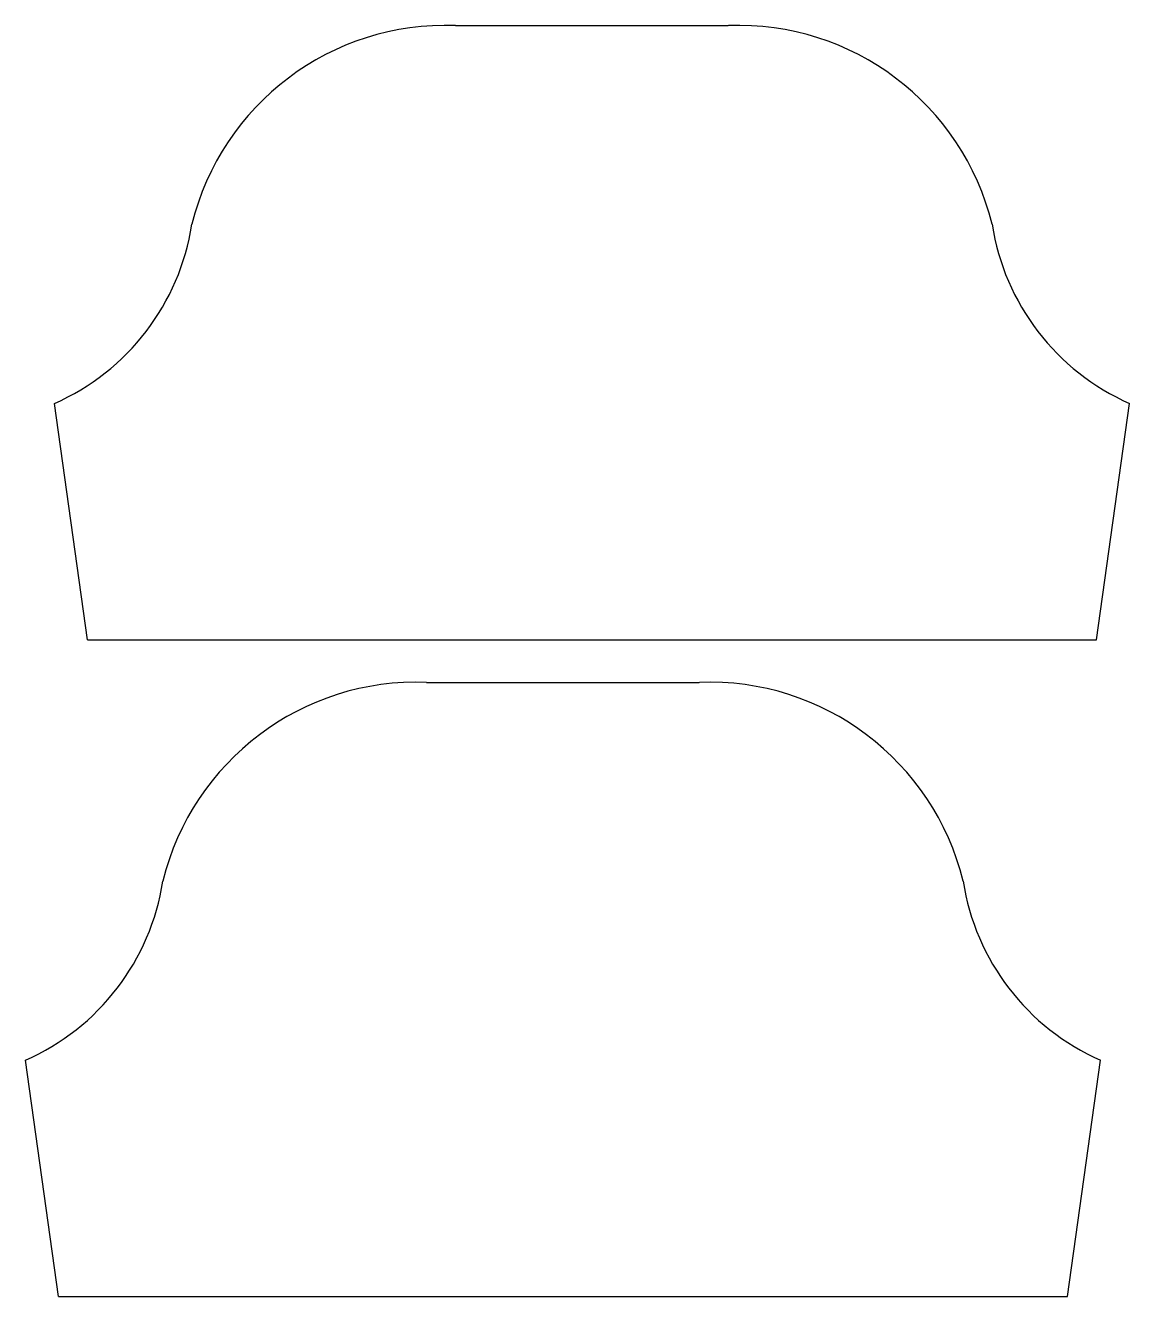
# Model space of a CAD drawing. Header units: inches. Extents: x 2.3 to 26.5, y 1.2 to 29.
import ezdxf

# ---------------------------------------------------------------- set-up
doc = ezdxf.new("R2010")
doc.units = ezdxf.units.IN
doc.header["$MEASUREMENT"] = 0

msp = doc.modelspace()

# ---------------------------------------------------------------- linework, layer by layer
for p, q in [((3.7, 15.543), (2.979, 20.709)), ((25.766, 15.543), (26.487, 20.709)), ((3.066, 1.185), (2.345, 6.351)), ((25.132, 1.185), (25.853, 6.351))]:
    msp.add_line(p, q)
for points in [[(11.752, 28.971), (17.714, 28.971)], [(3.7, 15.543), (25.766, 15.543)], [(11.118, 14.612), (17.08, 14.612)], [(3.066, 1.185), (25.132, 1.185)]]:
    msp.add_lwpolyline(points)
for centre, radius, start, end in [((11.533, 23.262), 5.714, 87.8057, 166.1811), ((17.933, 23.262), 5.714, 13.8189, 92.1943), ((0.91, 25.41), 5.135, 293.7627, 351.2298), ((28.557, 25.41), 5.135, 188.7702, 246.2373), ((10.899, 8.903), 5.714, 87.8057, 166.1811), ((17.299, 8.903), 5.714, 13.8189, 92.1943), ((0.276, 11.051), 5.135, 293.7627, 351.2298), ((27.922, 11.051), 5.135, 188.7702, 246.2373)]:
    msp.add_arc(centre, radius, start, end)

doc.saveas('drawing.dxf')
